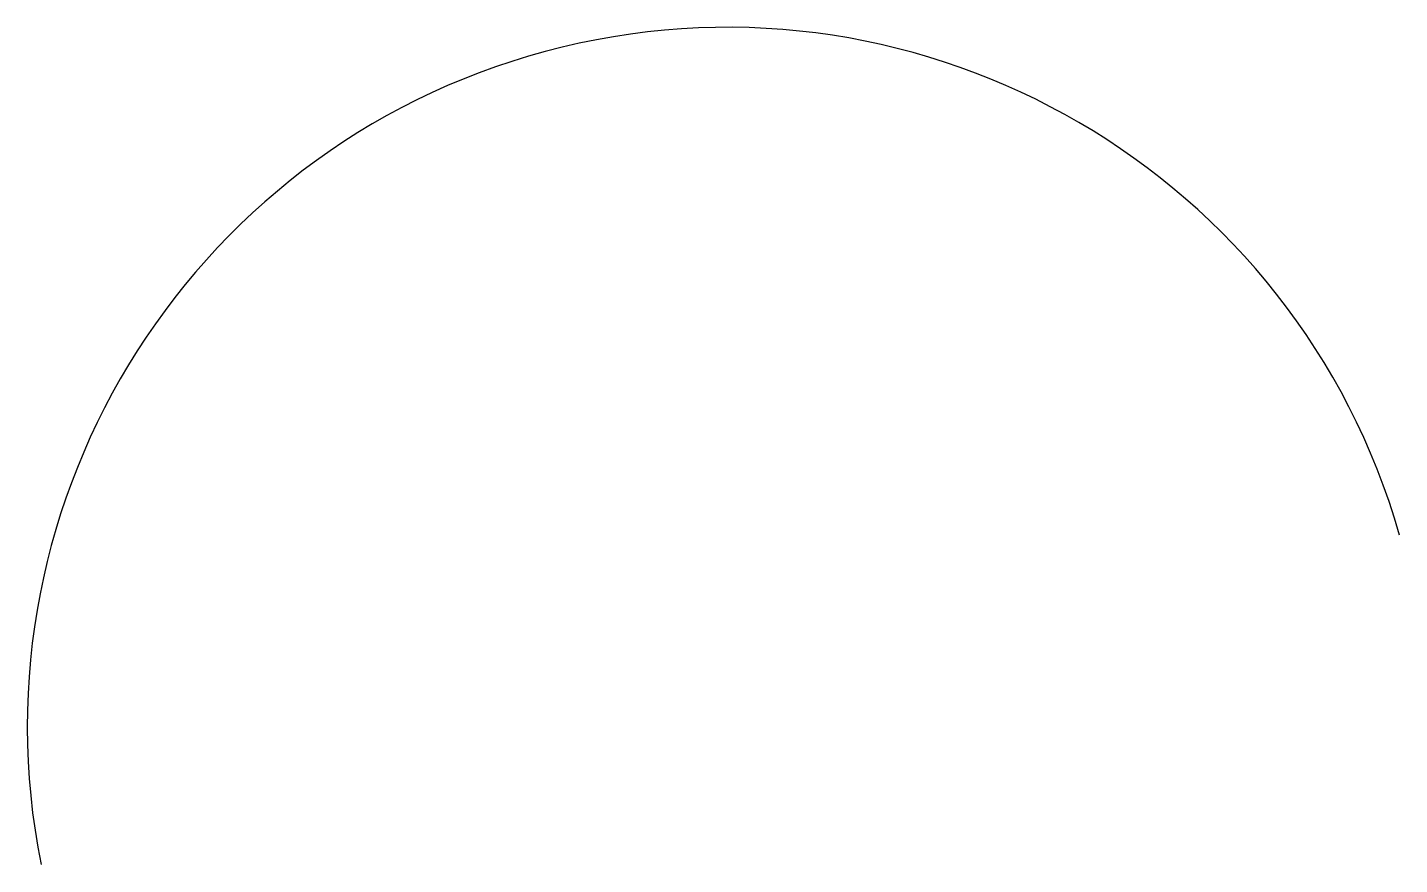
# Model space of a CAD drawing. Header units: millimetres. Extents: x 2 to 21.6, y 9 to 21.
import ezdxf

# ---------------------------------------------------------------- set-up
doc = ezdxf.new("R2010")
doc.units = ezdxf.units.MM
doc.layers.get('0').update_dxf_attribs({"linetype": 'CONTINUOUS', "lineweight": 25, "true_color": 0xffffff})

msp = doc.modelspace()

# ---------------------------------------------------------------- linework, layer by layer
msp.add_arc((12, 11), 10, 15.9454, 191.3099)

doc.saveas('drawing.dxf')
